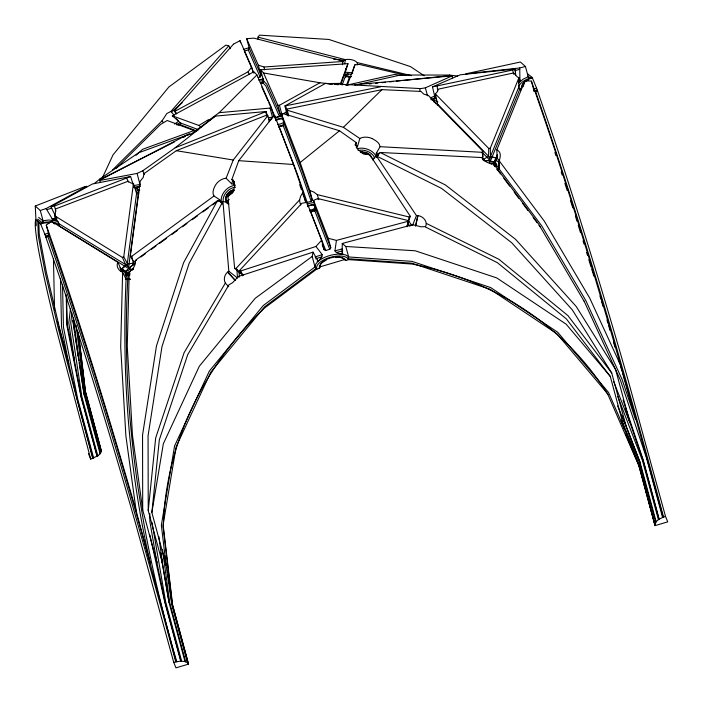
<?xml version="1.0" encoding="UTF-8"?>
<svg xmlns="http://www.w3.org/2000/svg" width="703" height="703" viewBox="0 0 703 703"><rect width="100%" height="100%" fill="white"/><g stroke="black" fill="none" stroke-linecap="round" stroke-linejoin="round"><path stroke-width="1.05" d="M258.115 77.523L260.145 77.031L261.191 75.52L249.266 48.226L246.691 38.709L253.809 38.12L342.888 60.976L342.475 64.711M525.229 81.39A12.426 5.562 -15.1 0 1 532.382 77.901L536.617 88.27L553.736 137.893A333.213 16.635 73.5 0 1 627.313 377.309L665.495 516.371L667.736 521.863L655.134 525.607L639.185 465.316L624.528 429.234L610.283 376.43L566.425 318.969L497.416 262.694L424.753 226.665L420.965 226.805L412.793 224.705L342.256 243.449L342.194 253.537L340.753 254.099L336.394 252.509L334.936 250.883L336.412 240.549M425.596 226.559C428.25 220.979 421.949 215.109 416.448 215.593L376.316 155.917L373.495 158.535L373.047 160.31M120.846 268.889L126.408 272.65C121.391 370.042 128.28 468.391 150.38 563.463C119.642 453.242 86.601 343.591 49.043 235.487L46.266 225.145L51.31 221.287L117.884 262.316C115.696 266.173 118.754 270.998 122.63 272.254L120.679 346.728L125.881 435.886L136.127 510.659L176.225 661.831L180.697 661.128L184.951 661.514L187.842 662.867L188.571 664.107L175.97 667.85L173.72 662.358L135.538 523.296A333.213 16.635 73.5 0 0 61.961 283.88L44.843 234.257L40.607 223.888A12.426 5.562 -15.1 0 1 49.641 222.913M117.884 262.316L121.092 269.425L126.496 272.738L128.157 272.957C120.064 404.207 139.633 535.756 176.743 661.558M489.42 162.999L489.842 160.846L486.204 160.671L489.842 160.231L489.631 158.535L518.796 87.058L518.884 77.822L517.188 76.803L513.796 72.927L438.4 89.132L437.046 92.172L435.324 93.842L488.734 148.447L488.567 156.242L482.829 159.871M273.88 116.979L271.253 107.251L256.929 74.931L253.915 71.75L172.323 115.81L180.592 122.99L180.697 124.914L196.787 130.96M376.562 156.532L376.272 153.263L380.077 146.69C379.585 142.595 375.437 140.38 372.186 138.57M128.965 267.975L131.9 265.848L128.965 267.975L131.681 270.435L133.614 269.029M169.115 602.673L162.49 563.402L148.236 510.598L155.688 437.907L184.098 352.704L225.329 283.081C223.106 278.994 224.74 273.555 228.826 271.296L222.939 201.445L226.304 202.236L228.879 203.914M187.71 663.184L171.76 604.079L166.119 565.317L151.866 512.513L159.326 439.823L187.727 354.628L228.976 284.785L232.588 282.729L238.326 276.499L313.063 252.122L317.8 260.778L319.188 260.505L321.851 256.823L322.246 254.644L316.069 246.595M70.467 308.766L68.797 322.941L74.492 360.85L81.258 396.967L97.199 456.071L90.713 459.121L88.473 453.628M71.882 312.923L70.731 322.695L81.873 396.817L97.814 455.895L97.199 456.071M73.428 317.378L73.042 320.63L84.184 394.752M340.814 84.448L345.472 71.513L345.841 68.472M357.537 64.808C358.055 60.063 349.25 58.709 345.366 59.623L257.983 37.136L258.159 39.298M133.298 261.393L132.744 265.514L134.748 263.774L133.772 262.984L129.071 263.88L127.305 263.484L123.763 256.788L133.456 183.457L130.986 183.026L127.964 181.286L55.651 208.932L55.3 213.914L54.544 215.663L58.797 223.616L59.043 225.865L131.698 270.435M133.456 183.457L136.558 193.457L127.076 265.259L128.983 267.658M128.596 267.465L138.28 194.195L138.843 194.169M132.832 265.163L133.798 262.122L130.363 255.954L140.249 181.137L143.28 177.341L143.939 173.685L176.312 150.697L266.973 115.011L267.834 115.6L269.486 121.707M126.189 271.613L127.234 269.864A4.113 3.155 -23.9 0 1 130.037 268.441M342.387 64.175L342.888 60.976M344.707 63.701L345.366 59.623M377.863 155.117L380.174 152.481L481.608 157.542C484.015 161.426 488.805 163.825 493.383 163.658L538.533 223.923L584.149 301.315M126.619 273.906A4.113 3.155 -23.9 0 1 126.083 272.369L127.173 269.943L130.055 271.709L128.157 272.957M151.866 512.513L163.324 443.821L199.336 366.219L255.215 298.292L312.185 256.463L313.063 252.122M300.814 204.995C298.388 200.575 300.128 195.882 303.204 192.446L293.511 164.502L274.794 115.933L273.362 116.25L238.765 160.662L231.805 179.599L233.888 181.594M406.94 226.744L409.199 217.007L410.28 216.269L369.646 154.528L363.767 153.632L358.679 150.301A12.338 8.278 21.3 0 1 355.99 143.482L356.272 142.656L339.514 130.758L282.755 113.464L281.437 113.956L284.056 123.684L302.378 171.418L312.343 200.162L311.174 201.269L307.193 202.446L305.708 202.13L302.51 192.894M497.118 157.191L494.859 163.386L493.137 164.713L497.223 155.038M607.919 394.585A333.213 297.483 -22.2 0 0 412.143 264.047L348.626 259.627L348.064 258.748L348.591 256.753L345.814 246.481L342.256 243.449M415.499 225.909L417.784 215.716M415.675 225.927L417.951 215.733M407.16 226.436L408.346 221.225L407.907 220.47L317.818 198.545L313.529 200.39L315.823 209.274L330.779 247.799L329.742 249.301L325.761 250.479L324.145 249.767L322.176 244.697M412.617 225.47L412.793 224.705M489.631 158.535L489.859 157.56L437.565 104.097L435.324 93.842M372.186 138.57A12.25 8.963 18.7 0 0 360.314 138.236L359.839 138.544L343.372 127.322L286.613 110.028L286.894 109.097L381.94 89.65L421 91.434L423.733 94.088L428.479 95.573L482.97 151.277L482.618 158.57L485.325 160.855L482.363 157.823M407.45 222.306L407.907 220.47M134.748 187.745L135.784 188.079L139.44 186.277L139.95 184.45L137.094 173.413L142.753 170.794L175.135 147.806L215.311 116.127L266.165 111.505L267.263 115.582M359.839 138.544L357.511 146.461L356.342 147.902M377.151 157.226L377.959 154.537M407.766 224.029L410.28 216.269M345.472 71.513L347.959 63.674L260.549 69.782L263.704 81.073L266.753 84.193L280.515 115.011L279.434 116.408L275.453 117.586L268.845 102.787M406.756 75.59L359.47 64.448L354.866 64.808L352.106 73.481M355.331 145.547L356.272 142.656M249.108 74.421L248.15 71.724L251.656 67.128L240.057 40.677L233.44 44.157M437.565 104.097L437.257 105.037L438.154 104.545M84.755 186.664L35.264 206.032L40.282 210.496L46.117 208.563L86.847 186.313L84.755 186.664L85.072 187.244M234.793 184.335L231.639 183.826L233.097 179.74M233.405 184.397L234.477 181.383M522.997 86.838L524.869 81.741M342.115 85.116L345.507 75.994L344.584 74.307M346.403 85.494L349.391 77.462L351.122 76.583M354.866 64.808L347.352 85.019L395.016 74.36L400.288 75.546M347.959 63.674L340.586 83.385L330.665 83.525L332.326 84.026L319.918 82.778L263.563 72.963L260.549 69.782M412.591 225.25L416.448 215.593M231.639 183.826L226.102 178.246L233.238 160.012L267.834 115.6M497.065 157.806L494.859 163.386L497.144 157.744L496.845 149.818L524.93 80.687L531.398 81.126C581.724 224.503 622.884 370.85 663.149 517.276L659.142 519.095L656.084 521.661L655.134 524.42M492.012 157.208L490.536 156.312L490.255 148.236L518.884 77.875M493.506 164.493L497.381 154.968L493.313 164.66M489.613 163.096L519.816 89.079L518.796 87.058M491.204 164.493L492.425 161.514M112.366 170.126L162.015 120.846L166.839 113.526L170.899 111.417L228.791 45.8L230.276 48.683M124.809 266.217L125.652 264.636L122.384 257.439L54.57 215.716M97.814 455.895L100.538 453.294L101.408 451.247L85.423 391.861M519.939 80.678L518.919 82.313L519.939 80.678L519.737 67.963L525.422 66.477L528.252 76.952L530 77.91L531.978 77.312L532.47 78.516L532.382 77.901M102.401 177.771L113.016 154.888L168.896 86.961L225.865 45.133L228.791 45.8M284.056 123.684L283.098 125.38L279.117 126.558L297.316 173.966L307.193 202.446M272.096 118.034L272.5 117.243L270.022 108.069L271.253 107.251M317.791 198.597L317.949 199.239M90.713 459.121L56.433 329.628A333.213 16.635 73.5 0 1 35.756 219.714L40.203 223.299L42.215 222.719L43.12 220.97L40.282 210.496M315.823 209.274L314.865 210.988L310.41 211.946M222.561 203.932L220.057 201.41L217.412 200.794L183.588 262.737L156.479 345.858L142.542 435.122L142.709 509.947L156.962 562.751L165.082 602.199L181.031 661.303M222.939 201.445L189.116 263.388L161.998 346.509L148.069 435.772L148.236 510.598M494.736 166.022L495.158 165.267M263.704 81.073L262.755 82.717L260.787 83.332M253.968 73.182L244.301 51.064L248.282 49.878L249.266 48.226M175.135 147.806L266.165 111.505M431.941 99.791L433.979 99.554L435.095 98.051L432.486 86.882L512.619 70.036L515.246 68.912L515.668 75.028M287.202 115.441L284.935 105.933L325.445 83.429L420.825 88.604L425.324 87.849L452.161 75.862L452.433 77.945M525.422 66.477L520.396 62.013L465.808 73.815L519.737 67.963M316.772 269.108L319.452 268.318L320.463 266.727A12.426 5.562 -15.1 0 1 330.243 258.01A12.426 5.562 -15.1 0 1 344.259 259.662L345.92 260.462L348.626 259.627A16.617 7.443 -15.1 0 0 329.856 257.456A16.617 7.443 -15.1 0 0 316.772 269.108L314.962 266.736L312.185 256.463M482.987 157.006L482.073 152.296L482.97 151.277M123.253 267.535L121.092 269.425M125.16 265.391L121.918 269.196A9.701 7.461 -23.9 0 0 120.995 271.209M500.554 173.913L497.293 169.555L498.998 168.623C496.441 162.551 504.596 153.772 496.845 149.818M176.743 113.912L174.3 111.021L233.396 44.245M518.726 82.972L523.217 79.14L528.19 76.75M234.363 189.933L232.649 190.355L226.568 197.112L232.728 192.64M231.805 179.599L232.588 180.117A12.338 8.796 -49.9 0 1 234.626 187.13L232.377 192.64L227.957 196.594L234.644 268.405L236.067 268.405L299.566 199.907M243.291 275.084L239.591 270.435L301.842 203.29L306.895 202.359L321.579 240.25L324.145 249.767M172.323 115.81L198.896 125.442L207.35 120.354A12.338 0.94 -41.3 0 1 208.246 120.521L207.86 120.978L219.169 112.691L256.929 74.931M116.347 168.184L160.539 124.449L167.235 120.503L193.984 130.547L195.469 131.707M343.372 127.322L381.94 89.65M497.961 169.634L499.534 168.096L497.1 169.651M187.191 135.468L190.126 133.983L138.667 152.744L100.002 178.87L94.299 183.58M136.066 155.249L142.524 149.308L193.984 130.547M101.408 451.247L85.485 391.668L78.894 336.096M663.149 517.276L665.495 516.371M171.462 112.067L182.13 102.805M321.579 240.25L315.981 246.463L239.758 271.27M312.343 200.162L309.838 190.478L300.146 162.534L339.514 130.758M48.938 236.146A16.617 7.443 -15.1 0 1 45.88 237.201L49.043 235.487M343.846 75.696L344.953 74.826M120.178 267.931L128.403 272.984L130.055 271.709M315.155 266.832L263.3 305.489L209.336 371.087L174.564 446.027L161.356 525.203L166.119 565.317L164.801 555.625M316.543 268.107L264.486 306.912L210.751 372.239L176.119 446.862L162.973 525.703L172.279 604.158L188.219 663.237M316.737 269.091L264.846 307.773A333.213 297.483 -22.2 0 0 163.324 526.573L172.63 605.028L188.571 664.107M215.311 116.127L191.128 134.053L189.045 134.537L188.676 134.053L100.529 179.783L99.562 180.53L100.459 182.437M130.363 255.954L131.777 256.287L213.976 195.996L219.714 199.74L222.192 203.8M217.412 200.794L135.459 260.295C136.048 264.846 133.113 269.486 129.238 271.762L127.261 346.017L132.463 435.175L142.709 509.947M133.798 262.122L136.452 260.189M140.881 256.982L145.31 253.765M151.514 249.257L155.943 246.041M159.484 243.475L166.567 238.326M171.883 234.468L177.2 230.61M182.516 226.753L186.936 223.536M192.253 219.679L197.569 215.821M202.886 211.963L208.202 208.106M212.622 204.889L219.714 199.74M232.798 190.311L232.544 190.355A6.714 4.578 -46.9 0 0 225.988 197.218L226.674 201.462L229.257 199.59M497.074 169.766L499.534 168.096M129.343 272.43L128.394 273.08L120.046 267.948M465.992 74.5L467.003 73.859M46.117 208.563L52.558 219.415L54.069 220.329L56.46 219.529L56.539 218.088L50.906 206.761L54.474 206.041L130.617 176.497L134.088 187.411M53.885 220.215L56.662 218.563M226.674 201.462L228.185 200.97M54.043 220.32L56.899 218.712M229.178 194.213L233.598 191.717M52.558 219.415L55.423 217.816L52.558 219.415L56.135 220.883A18.014 8.067 -15.1 0 1 58.595 222.183M263.563 72.963L277.887 105.283L279.416 105.283L319.918 82.778M287.589 111.285L281.885 114.457L279.416 105.283M285.374 114.501L287.246 113.455M50.906 206.761L92.392 184.001L130.617 176.497M174.652 111.443L248.124 71.785M126.092 265.418L127.594 264.653M123.403 267.351L127.181 265.435M174.467 141.909L102.076 178.562L100.002 178.87M183.272 137.454L185.232 136.461M139.405 186.849L140.336 186.409M122.384 257.439L123.763 256.788M257.983 37.136L259.495 35.15L328.916 39.456L410.447 66.592L424.155 75.731M432.486 86.882L460.263 74.799L515.255 68.991M430.324 97.954L435.175 95.784M430.816 99.633L435.667 97.462M351.131 76.653A4.113 1.151 8.9 0 1 346.535 74.465L348.6 74.096A4.113 1.151 8.9 0 1 351.702 74.492M346.579 74.448L347.844 74.131M122.63 272.254L126.171 279.302L130.143 279.126L125.398 279.161L127.656 279.557L129.642 278.792M315.014 256.973L322.246 254.644M315.585 258.845L321.851 256.823M317.123 261.164L319.188 260.505M514.543 70.81L519.754 69.237M243.308 49.43L249.521 47.584M518.911 89.009L521.591 88.209A13.823 6.186 -15.1 0 1 523.797 82.98M320.463 266.727L344.259 259.662M173.72 662.358L176.225 661.831M46.758 209.652L51.943 208.141M334.936 250.883L342.247 248.906M336.394 252.509L342.748 250.786M340.753 254.099L342.844 253.537M408.346 221.225L336.429 240.391L328.213 238.282L313.529 200.39M457.627 76.1L449.648 75.072L448.224 75.81L402.722 80.511M43.05 220.768L48.692 220.004L56.135 220.883M357.115 84.72L400.543 75.01L449.648 75.072M130.09 279.425L127.656 279.557L129.712 279.135M284.935 105.933L380.762 86.768M178.035 124.475L176.769 124.888L178.096 124.466A4.113 1.318 -40.3 0 1 178.738 125.248M497.144 157.788L494.077 157.454M99.562 180.53L137.094 173.413M133.535 185.662L139.95 184.45M134.097 187.288L139.44 186.277M127.656 279.557L129.405 279.284M488.734 148.447L490.255 148.236M488.822 157.419L490.501 157.244M489.631 157.832L493.84 157.384L496.169 158.096A9.701 7.338 -2.5 0 1 499.666 160.75M369.137 83.982L371.298 83.762M375.63 83.314L377.801 83.086M382.133 82.638L385.385 82.304M389.717 81.856L392.968 81.522M396.22 81.188L400.552 80.74M219.169 112.691L270.022 108.069M268.159 117.638L272.5 117.243M268.537 119.325L271.745 119.027L269.434 121.092L268.915 120.863M246.691 38.709L258.291 65.159L264.038 67.005L342.967 61.477M363.223 153.948L365.27 153.808M226.102 178.246L225.496 178.254A12.25 9.394 -46.3 0 0 215.47 185.091C213.774 188.299 211.752 192.56 213.976 195.996M452.161 75.862L354.778 84.747L355.138 85.23M125.398 279.161L128.368 279.24M376.272 153.263L379.558 153.43M376.167 155.178L378.337 155.284M483.471 160.53L485.052 160.609M380.077 146.69L482.073 152.296M345.814 246.481L415.236 250.786L496.766 277.931L566.205 324.224L610.283 376.43M338.459 84.729L334.742 84.369M238.765 160.662L293.511 164.502M348.468 256.947L411.94 261.358L490.676 287.571L557.734 332.282L608.543 392.45L624.528 429.234L621.171 421.264M348.064 258.748L411.791 263.186L490.202 289.284L556.978 333.802L607.568 393.724L639.194 466.528M130.108 273.81L128.139 273.669L127.999 275.33L129.044 275.717M345.814 85.274L347.862 85.441M493.84 157.384L491.318 156.699M325.445 83.429L331.649 84.061M333.38 59.034L345.226 60.484M138.28 194.195L136.558 193.457M232.649 190.355L234.468 190.592M434.674 98.71L435.851 98.895M176.312 150.697L233.238 160.012M400.543 75.01L402.652 75.485M357.792 62.725L411.519 75.66M309.838 190.478L313.793 192.051L317.29 194.634L409.199 217.007M369.031 154.818L360.34 152.419A6.714 4.315 18.1 0 1 369.532 154.607L371.21 157.2M494.244 162.358L492.32 161.479A4.113 3.111 -2.5 0 0 489.2 161.822M263.142 81.065L263.634 81.355M349.391 77.462L345.507 75.994M180.592 122.99L198.703 129.791M127.252 274.486L128.078 274.864A4.113 3.155 -23.9 0 0 130.064 274.978M426.326 223.413L498.866 259.266L567.875 315.542L611.733 373.003L625.978 425.816L617.586 405.895M380.174 152.481L445.465 184.994L515.519 239.275L576.152 306.394L615.591 369.567L629.835 422.38L643.06 460.307L659.001 519.412M376.316 155.917L441.607 188.43L511.661 242.711L572.295 309.838L611.733 373.003M493.304 161.787L494.789 162.911A4.113 3.111 -2.5 0 1 495.307 164.458M58.797 223.616L127.797 265.945M121.074 269.381L126.496 272.738L121.153 269.398M314.382 208.352L314.619 208.51A3.805 2.004 10 0 0 315.287 207.57M264.038 67.005L264.6 69.825M234.644 268.405L242.658 274.943L242.658 275.813M54.588 224.002L51.31 221.287M354.989 144.625L357.511 146.461M228.826 271.296L237.561 278.045L236.832 269.39M527.522 73.727L531.995 77.348A16.617 7.443 -15.1 0 0 518.717 87.049M527.768 76.117L530 77.91M38.674 217.385L43.12 220.97M42.215 222.719L37.742 219.116L38.322 236.05L45.379 273.537L58.428 329.03L92.699 458.523M198.896 125.442L201.366 127.471M313.907 205.346L314.645 206.251M138.482 189.748L138.825 190.074A3.805 2.803 -25.9 0 0 139.712 190.179M482.689 152.911L489.842 160.231M262.755 82.717L265.778 85.81L279.434 116.408M261.876 79.808L262.193 80.151A3.805 1.011 5.9 0 1 262.922 80.406M239.591 270.435L241.489 272.43M228.765 286.762L225.329 283.081M519.816 89.079L520.782 90.116M221.691 203.299L220.057 201.41M238.326 276.499L238.844 277.052M227.772 272.123L235.338 280.339M227.631 272.228L235.206 280.453M226.304 202.236L227.772 203.852M236.067 268.405L240.654 273.634M170.899 111.417L174.247 115.318M174.3 111.021L176.374 113.455M176.471 118.754L178.36 121.127M162.015 120.846L163.307 122.463M348.591 256.753L345.771 254.996L342.387 254.258A18.014 8.067 -15.1 0 0 317.993 261.498L315.884 263.871L314.962 266.736M498.972 160.539L544.21 220.997L589.764 298.177L621.267 366.641M494.886 163.272L541.767 225.927L585.757 300.462L622.067 379.374L635.512 419.454L622.612 373.319M495.053 166.558L493.945 165.082L495.044 166.374M503.814 178.272L509.684 186.119M514.253 192.218L518.814 198.325M522.733 203.554L527.953 210.531M533.164 217.499L537.083 222.737M539.034 225.347L540.343 227.095M408.557 220.724L411.615 225.276M407.52 222.693L409.946 226.304M613.631 381.527L629.835 422.38L625.696 410.042M142.753 170.794L144.458 174.406M126.786 178.395L128.5 182.042M584.088 301.104L620.31 379.892L646.602 458.268L662.542 517.346M261.797 86.996L267.966 100.81M248.282 49.878L260.145 77.031M342.097 253.572L342.387 254.258L342.203 252.825M52.11 218.659L52.76 220.136M621.61 420.104L639.73 463.11L655.671 522.188M625.793 434.164L638.86 465.166L655.134 525.607M101.074 449.885L101.425 450.755M317.466 260.172L317.993 261.498L317.897 260.76M314.865 210.988L329.742 249.301M310.884 212.165L325.761 250.479M617.726 396.448L642.454 460.518L658.395 519.596M622.12 415.807L640.24 462.82M624.053 420.877L640.143 462.574L656.189 521.925M281.437 113.956L300.146 162.534M283.098 125.38L301.297 172.78L311.174 201.269M299.663 184.678L301.438 189.81M46.266 225.145C79.298 319.311 108.315 414.84 136.127 510.659M47.822 236.445C96.39 376.351 137.48 518.735 175.715 661.769M623.13 400.209L643.201 460.017L659.142 519.095M554.913 152.525L555.906 155.609M561.222 172.042L562.215 175.109M564.861 183.29L567.172 190.443M570.476 200.663L572.796 207.824M575.405 216.049L576.996 221.234M578.27 225.391L580.511 232.658M583.059 240.962L584.017 244.073M586.566 252.377L587.523 255.488M588.798 259.644L591.03 266.912M591.671 268.985L593.903 276.253M317.29 194.643L318.784 199.661M599.949 295.981L600.872 299.118M601.487 301.209L603.016 306.438M606.997 320.023L607.91 323.16M608.526 325.243L610.055 330.472M613.42 341.966L614.958 347.194M618.939 360.78L619.853 363.917M620.468 366.008L621.997 371.228M425.333 87.849L427.547 95.801M258.291 65.159L261.191 75.52M251.656 67.128L253.106 72.312M663.509 516.96C625.266 373.926 584.184 231.542 535.607 91.645L537.654 91.197A16.617 7.443 -15.1 0 1 535.554 91.777M638.834 465.658L654.774 524.737M531.398 81.126L534.175 91.399M512.619 70.036L513.761 74.263M328.213 238.282L330.779 247.799M286.894 109.097L288.467 114.932M285.708 106.206L288.256 116.136M277.887 105.283L280.515 115.011M274.794 115.933L276.112 120.793M265.796 112.12L266.85 116.004M240.057 40.677L240.628 42.795M187.842 662.867L171.901 603.789L169.405 585.397M185.671 661.716L169.722 602.638L162.516 549.641M185.065 661.778L169.01 602.436L161.04 556.064M181.638 661.128L165.697 602.049L151.971 522.241M180.697 661.128L164.757 602.049L149.924 535.018M54.474 206.041L55.897 211.322M85.415 393.021L101.074 451.071M100.538 453.294L84.597 394.216L76.126 325.375M100.125 453.83L84.07 394.462L79.167 362.704M73.639 357.678L74.492 360.85L67.189 324.013L66.618 297.044M97.067 456.388L81.126 397.309L66.847 325.287L66.187 294.654M57.418 321.526L58.27 324.698M58.841 326.807L68.815 363.776L77.11 399.102L93.06 458.215M93.666 458.145L77.717 399.067L63.437 327.044L62.532 284.372M131.777 256.287L132.876 260.945M306.895 202.359L307.914 206.313M303.204 192.446L305.708 202.13M154.845 553.208L156.962 562.751L149.844 521.389L149.827 513.744M36.257 225.742L35.264 206.032M160.662 552.795L162.49 563.402L158.825 536.477M78.349 357.414L78.841 360.586M72.813 320.594L74.606 332.501M74.931 334.672L76.724 346.579M77.049 348.75L78.191 356.333L73.543 318.354M83.297 378.943L83.604 381.114M84.061 384.365L84.369 386.536M84.668 388.706L85.125 391.958M40.607 223.888L40.695 224.503L40.22 223.334A16.617 7.443 -15.1 0 1 58.964 225.549M167.34 570.256L167.639 572.418M168.079 575.669L168.369 577.831M168.667 579.993L169.107 583.235M519.921 79.782L520.132 81.399M78.059 331.921L85.467 392.16M79.061 339.593L79.571 343.952M79.834 346.131L80.221 349.4M80.476 351.579L80.994 355.938M81.258 358.117L81.645 361.386M81.9 363.565L83.068 373.372M83.323 375.551L83.71 378.82M83.973 381L84.492 385.358M84.747 387.538L85.133 390.806M437.222 86.241L437.67 91.302M419.814 88.543L420.086 91.557M238.967 271.446L239.424 276.894M38.806 221.401L39.254 234.389L46.336 272.035L59.439 327.765L68.815 363.776L61.513 326.939L60.476 278.388M53.446 258.546L54.544 309.874M307.246 204.23A9.578 5.58 -14.5 0 1 314.399 202.692M310.023 209.96A3.99 2.32 -14.5 0 0 313.846 208.826L314.505 208.246A3.99 2.32 -14.5 0 0 314.127 205.425L313.353 205.153A3.99 2.32 -14.5 0 0 307.949 206.761M315.41 208.062A3.99 2.32 -14.5 0 1 309.39 210.935M319.452 268.318A13.823 6.186 -15.1 0 1 324.03 261.358M324.716 260.954A13.823 6.186 -15.1 0 1 326.201 260.189M335.577 257.562A13.823 6.186 -15.1 0 1 345.92 260.462M283.678 122.225A5.439 2.434 -15.1 0 1 277.544 124.449M275.936 120.521A5.439 2.434 -15.1 0 1 283.388 119.238M283.942 124.405A6.837 3.058 -15.1 0 1 279.091 126.162M132.023 268.546A4.113 3.155 -23.9 0 1 133.482 269.504M47.848 233.168A12.426 5.562 -15.1 0 1 44.843 234.257M48.753 234.82A13.823 6.186 -15.1 0 1 45.405 236.032M308.151 205.961A8.181 4.763 -14.5 0 1 314.259 204.643M283.028 125.696A11.028 4.939 -15.1 0 1 278.423 126.971M274.794 118.078A11.028 4.939 -15.1 0 1 282.105 116.215M258.809 79.993A9.578 2.9 -15.6 0 1 263.563 78.991M260.242 82.479A3.99 1.204 -15.6 0 0 262.79 81.355L263.291 80.95A3.99 1.204 -15.6 0 0 262.043 79.79L261.173 79.852A3.99 1.204 -15.6 0 0 259.187 80.274M135.512 189.643A8.181 3.682 -25.2 0 1 138.491 187.235M263.142 82.629A3.99 1.204 -15.6 0 1 261.569 83.42M139.484 189.687A3.99 1.793 -25.2 0 1 138.623 189.766L137.902 189.687A3.99 1.793 -25.2 0 1 137.226 188.017L137.665 187.411A3.99 1.793 -25.2 0 1 140.029 185.75M138.948 192.824A5.387 2.425 -25.2 0 1 137.647 189.652M139.15 190.882A3.99 1.793 -25.2 0 1 137.551 189.705M179.028 124.659A5.51 1.758 -40.3 0 1 180.68 125.547M177.244 124.352A8.304 2.654 -40.3 0 1 180.372 122.805M174.537 124.106A9.701 3.102 -40.3 0 1 178.474 121.584M346.043 77.145A5.51 1.547 8.9 0 1 345.261 76.689M345.024 75.458A5.51 1.547 8.9 0 1 346.605 75.019M433.268 100.397A8.181 3.559 -5.1 0 1 437.864 101.917M537.18 90.046A13.823 6.186 -15.1 0 1 533.674 90.872M526.169 81.258A13.823 6.186 -15.1 0 1 528.34 80.089M344.795 74.158A8.304 2.329 8.9 0 1 348.626 74.184M346.192 72.33A9.701 2.715 8.9 0 1 352.721 73.077M536.617 88.27A12.426 5.562 -15.1 0 1 533.463 89.009M522.601 86.618A12.426 5.562 -15.1 0 1 524.587 81.917M433.971 101.794A3.99 1.731 -5.1 0 0 433.294 100.125L432.53 99.879A3.99 1.731 -5.1 0 0 431.607 99.729M433.962 101.715A3.99 1.731 -5.1 0 1 434.269 102.128M434.586 102.146A5.387 2.337 -5.1 0 1 435.807 103.772M221.823 203.132A12.303 8.392 -46.9 0 1 224.195 191.822A12.303 8.392 -46.9 0 1 235.101 185.399M223.141 200.979A10.905 7.443 -46.9 0 1 235.443 187.297M275.69 119.738A9.631 4.315 -15.1 0 1 282.852 118.06M227.948 203.404A8.111 5.536 -46.9 0 1 226.094 196.33A8.111 5.536 -46.9 0 1 233.484 189.863M122.656 272.087A8.304 6.38 -23.9 0 1 123.447 270.365M126.663 276.235A5.51 4.236 -23.9 0 1 125.266 272.237M357.642 148.667A12.303 7.9 18.1 0 1 376.316 157.27M358.099 150.583A10.905 7.004 18.1 0 1 374.655 158.201M495.193 162.419A5.51 4.165 -2.5 0 1 496.538 166.435M360.859 152.12A8.111 5.211 18.1 0 1 362.81 152.05M364.866 152.358A8.111 5.211 18.1 0 1 371.984 158.043M497.197 160.908A8.304 6.283 -2.5 0 1 498.374 168.483"/></g></svg>
